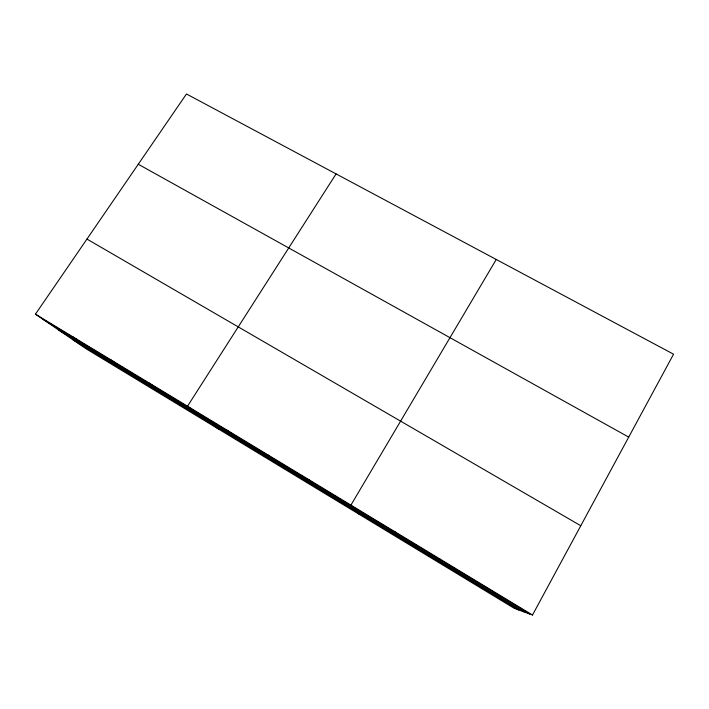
<?xml version="1.0" encoding="UTF-8"?>
<svg xmlns="http://www.w3.org/2000/svg" width="709" height="709" viewBox="0 0 709 709"><rect width="100%" height="100%" fill="white"/><g stroke="black" fill="none" stroke-linecap="round" stroke-linejoin="round"><path stroke-width="1.06" d="M532.503 615.022L673.55 354.199L186.467 93.978L35.45 314.167L85.966 348.704L514.202 608.295L532.503 615.022L35.45 314.167M496.247 259.476L350.92 505.109L359.312 514.406M336.075 173.909L187.522 406.213L218.416 428.989M439.252 559.233L439.934 558.993M484.034 586.343L485.762 586.733M138.273 164.249L628.715 437.116M86.959 239.075L580.786 525.732M43.098 319.404L529.694 613.985M58.448 329.889L524.102 611.929M72.974 339.824L518.855 610.006M72.469 336.58L79.426 341.392M110.143 359.383L116.373 363.761M148.491 382.585L153.968 386.52M227.261 430.266L231.152 433.252M267.727 454.761L270.776 457.243M308.938 479.701L311.127 481.659M394.993 531.794L395.312 532.636"/></g></svg>
